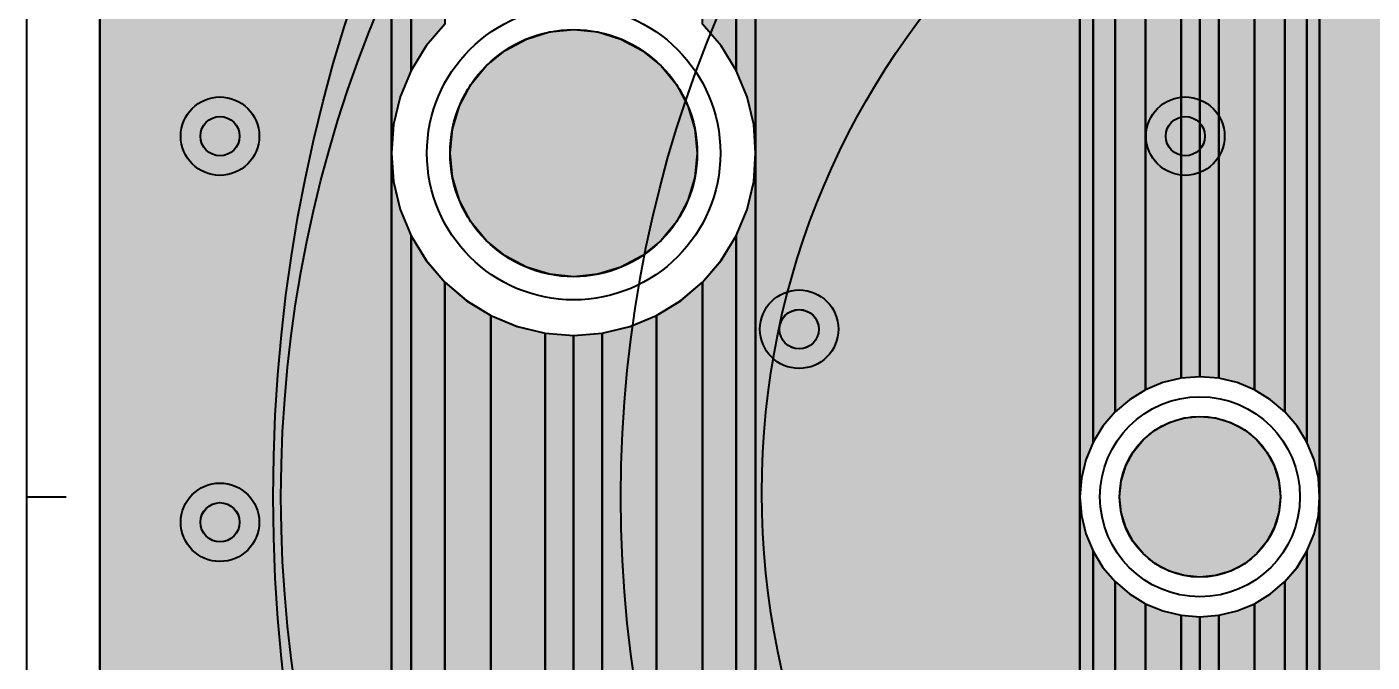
# Model space of a CAD drawing. Header units: millimetres. Extents: x 2 to 110, y 3 to 56.
# Drawn here: x 2.1 to 19.52, y 27.09 to 35.31 of the extents above; entities that cross this region are included whole.
import ezdxf

# ---------------------------------------------------------------- set-up
doc = ezdxf.new("R2010")
doc.units = ezdxf.units.MM
for name, color, linetype in [('bottom_copper', 7, 'Continuous'), ('bottom_silk', 7, 'Continuous'), ('drill_plated', 7, 'Continuous'), ('outline', 7, 'Continuous'), ('top_copper', 7, 'Continuous'), ('top_silk', 7, 'Continuous')]:
    doc.layers.add(name, color=color, linetype=linetype)

# ---------------------------------------------------------------- blocks, each defined once
blk = doc.blocks.new('Block38983')
at = {"layer": 'bottom_copper', "lineweight": 40}
for points in [[(0, 27.225), (-0.2431, 27.2442), (-0.2455, 27.244), (-0.2455, 51.435), (0, 51.435), (0, 27.225)], [(0.4625, 27.0748), (0.2372, 27.1681), (0, 27.225), (0, 51.435), (0.4625, 51.435), (0.4625, 27.0748)], [(0.8559, 26.789), (0.6704, 26.9474), (0.4625, 27.0748), (0.4625, 51.435), (0.8559, 51.435), (0.8559, 26.789)], [(1.1417, 26.3956), (1.0143, 26.6035), (0.8559, 26.789), (0.8559, 51.435), (1.1417, 51.435), (1.1417, 26.3956)], [(1.3063, 25.69), (1.2919, 25.9331), (1.235, 26.1703), (1.1417, 26.3956), (1.1417, 51.435), (1.3063, 51.435), (1.3063, 25.69)], [(2.372, 0), (1.3063, 0), (1.3063, 51.435), (2.372, 51.435), (2.372, 0)], [(1.3063, 0), (1.1417, 0), (1.1417, 24.9844), (1.235, 25.2097), (1.2919, 25.4469), (1.3063, 25.69), (1.3063, 0)], [(1.1417, 0), (0.8559, 0), (0.8559, 24.591), (1.0143, 24.7765), (1.1417, 24.9844), (1.1417, 0)], [(0.8559, 0), (0.4625, 0), (0.4625, 24.3052), (0.6704, 24.4326), (0.8559, 24.591), (0.8559, 0)], [(0.4625, 0), (0, 0), (0, 24.155), (0.2372, 24.2119), (0.4625, 24.3052), (0.4625, 0)], [(0, 0), (-0.2455, 0), (-0.2455, 24.136), (-0.2431, 24.1358), (0, 24.155), (0, 0)]]:
    blk.add_hatch(color=7, dxfattribs=at).paths.add_polyline_path(points, flags=0)
at = {"layer": 'bottom_copper', "color": 7, "lineweight": 40}
for points in [[(0, 27.225), (-0.2431, 27.2442), (-0.2455, 27.244), (-0.2455, 51.435), (0, 51.435), (0, 27.225)], [(0.4625, 27.0748), (0.2372, 27.1681), (0, 27.225), (0, 51.435), (0.4625, 51.435), (0.4625, 27.0748)], [(0.8559, 26.789), (0.6704, 26.9474), (0.4625, 27.0748), (0.4625, 51.435), (0.8559, 51.435), (0.8559, 26.789)], [(1.1417, 26.3956), (1.0143, 26.6035), (0.8559, 26.789), (0.8559, 51.435), (1.1417, 51.435), (1.1417, 26.3956)], [(1.3063, 25.69), (1.2919, 25.9331), (1.235, 26.1703), (1.1417, 26.3956), (1.1417, 51.435), (1.3063, 51.435), (1.3063, 25.69)], [(2.372, 0), (1.3063, 0), (1.3063, 51.435), (2.372, 51.435), (2.372, 0)], [(1.3063, 0), (1.1417, 0), (1.1417, 24.9844), (1.235, 25.2097), (1.2919, 25.4469), (1.3063, 25.69), (1.3063, 0)], [(1.1417, 0), (0.8559, 0), (0.8559, 24.591), (1.0143, 24.7765), (1.1417, 24.9844), (1.1417, 0)], [(0.8559, 0), (0.4625, 0), (0.4625, 24.3052), (0.6704, 24.4326), (0.8559, 24.591), (0.8559, 0)], [(0.4625, 0), (0, 0), (0, 24.155), (0.2372, 24.2119), (0.4625, 24.3052), (0.4625, 0)], [(0, 0), (-0.2455, 0), (-0.2455, 24.136), (-0.2431, 24.1358), (0, 24.155), (0, 0)]]:
    blk.add_lwpolyline(points, close=True, dxfattribs=at)
blk = doc.blocks.new('Block39225')
at = {"layer": 'bottom_copper', "lineweight": 40}
for points in [[(1.7345, 31.212), (1.5409, 31.5279), (1.3003, 31.8097), (1.3003, 51.435), (1.7345, 51.435), (1.7345, 31.212)], [(1.9846, 30.14), (1.9628, 30.5094), (1.8763, 30.8697), (1.7345, 31.212), (1.7345, 51.435), (1.9846, 51.435), (1.9846, 30.14)], [(6.1864, 0), (1.9846, 0), (1.9846, 51.435), (6.1864, 51.435), (6.1864, 0)], [(6.3558, 26.3956), (6.2625, 26.1703), (6.2056, 25.9331), (6.1864, 25.69), (6.1864, 51.435), (6.3558, 51.435), (6.3558, 26.3956)], [(6.6416, 26.789), (6.4832, 26.6035), (6.3558, 26.3956), (6.3558, 51.435), (6.6416, 51.435), (6.6416, 26.789)], [(7.035, 27.0748), (6.8271, 26.9474), (6.6416, 26.789), (6.6416, 51.435), (7.035, 51.435), (7.035, 27.0748)], [(7.4975, 27.225), (7.2603, 27.1681), (7.035, 27.0748), (7.035, 51.435), (7.4975, 51.435), (7.4975, 27.225)], [(7.7382, 27.244), (7.4975, 27.225), (7.4975, 51.435), (7.7382, 51.435), (7.7382, 27.244)], [(1.9846, 0), (1.7345, 0), (1.7345, 29.068), (1.8763, 29.4103), (1.9628, 29.7706), (1.9846, 30.14), (1.9846, 0)], [(1.7345, 0), (1.3003, 0), (1.3003, 28.4703), (1.5409, 28.7521), (1.7345, 29.068), (1.7345, 0)], [(1.3003, 0), (0.7026, 0), (0.7026, 28.0361), (1.0185, 28.2297), (1.3003, 28.4703), (1.3003, 0)], [(0.7026, 0), (0, 0), (0, 27.8078), (0.3603, 27.8943), (0.7026, 28.0361), (0.7026, 0)], [(0, 0), (-0.373, 0), (-0.373, 27.779), (-0.3694, 27.7787), (0, 27.8078), (0, 0)], [(6.3558, 0), (6.1864, 0), (6.1864, 25.69), (6.2056, 25.4469), (6.2625, 25.2097), (6.3558, 24.9844), (6.3558, 0)], [(6.6416, 0), (6.3558, 0), (6.3558, 24.9844), (6.4832, 24.7765), (6.6416, 24.591), (6.6416, 0)], [(7.035, 0), (6.6416, 0), (6.6416, 24.591), (6.8271, 24.4326), (7.035, 24.3052), (7.035, 0)], [(7.4975, 0), (7.035, 0), (7.035, 24.3052), (7.2603, 24.2119), (7.4975, 24.155), (7.4975, 0)], [(7.7382, 0), (7.4975, 0), (7.4975, 24.155), (7.7382, 24.136), (7.7382, 0)]]:
    blk.add_hatch(color=7, dxfattribs=at).paths.add_polyline_path(points, flags=0)
at = {"layer": 'bottom_copper', "color": 7, "lineweight": 40}
for points in [[(1.7345, 31.212), (1.5409, 31.5279), (1.3003, 31.8097), (1.3003, 51.435), (1.7345, 51.435), (1.7345, 31.212)], [(1.9846, 30.14), (1.9628, 30.5094), (1.8763, 30.8697), (1.7345, 31.212), (1.7345, 51.435), (1.9846, 51.435), (1.9846, 30.14)], [(6.1864, 0), (1.9846, 0), (1.9846, 51.435), (6.1864, 51.435), (6.1864, 0)], [(6.3558, 26.3956), (6.2625, 26.1703), (6.2056, 25.9331), (6.1864, 25.69), (6.1864, 51.435), (6.3558, 51.435), (6.3558, 26.3956)], [(6.6416, 26.789), (6.4832, 26.6035), (6.3558, 26.3956), (6.3558, 51.435), (6.6416, 51.435), (6.6416, 26.789)], [(7.035, 27.0748), (6.8271, 26.9474), (6.6416, 26.789), (6.6416, 51.435), (7.035, 51.435), (7.035, 27.0748)], [(7.4975, 27.225), (7.2603, 27.1681), (7.035, 27.0748), (7.035, 51.435), (7.4975, 51.435), (7.4975, 27.225)], [(7.7382, 27.244), (7.4975, 27.225), (7.4975, 51.435), (7.7382, 51.435), (7.7382, 27.244)], [(1.9846, 0), (1.7345, 0), (1.7345, 29.068), (1.8763, 29.4103), (1.9628, 29.7706), (1.9846, 30.14), (1.9846, 0)], [(1.7345, 0), (1.3003, 0), (1.3003, 28.4703), (1.5409, 28.7521), (1.7345, 29.068), (1.7345, 0)], [(1.3003, 0), (0.7026, 0), (0.7026, 28.0361), (1.0185, 28.2297), (1.3003, 28.4703), (1.3003, 0)], [(0.7026, 0), (0, 0), (0, 27.8078), (0.3603, 27.8943), (0.7026, 28.0361), (0.7026, 0)], [(0, 0), (-0.373, 0), (-0.373, 27.779), (-0.3694, 27.7787), (0, 27.8078), (0, 0)], [(6.3558, 0), (6.1864, 0), (6.1864, 25.69), (6.2056, 25.4469), (6.2625, 25.2097), (6.3558, 24.9844), (6.3558, 0)], [(6.6416, 0), (6.3558, 0), (6.3558, 24.9844), (6.4832, 24.7765), (6.6416, 24.591), (6.6416, 0)], [(7.035, 0), (6.6416, 0), (6.6416, 24.591), (6.8271, 24.4326), (7.035, 24.3052), (7.035, 0)], [(7.4975, 0), (7.035, 0), (7.035, 24.3052), (7.2603, 24.2119), (7.4975, 24.155), (7.4975, 0)], [(7.7382, 0), (7.4975, 0), (7.4975, 24.155), (7.7382, 24.136), (7.7382, 0)]]:
    blk.add_lwpolyline(points, close=True, dxfattribs=at)
blk = doc.blocks.new('Block39358')
at = {"layer": 'bottom_copper', "lineweight": 40}
for points in [[(0, 0), (-3.7687, 0), (-3.7687, 51.435), (0, 51.435), (0, 0)], [(0.2574, 31.212), (0.1156, 30.8697), (0.0291, 30.5094), (0, 30.14), (0, 51.435), (0.2574, 51.435), (0.2574, 31.212)], [(0.6916, 31.8097), (0.451, 31.5279), (0.2574, 31.212), (0.2574, 51.435), (0.6916, 51.435), (0.6916, 31.8097)], [(0.2574, 0), (0, 0), (0, 30.14), (0.0291, 29.7706), (0.1156, 29.4103), (0.2574, 29.068), (0.2574, 0)], [(0.6916, 0), (0.2574, 0), (0.2574, 29.068), (0.451, 28.7521), (0.6916, 28.4703), (0.6916, 0)], [(1.2893, 0), (0.6916, 0), (0.6916, 28.4703), (0.9734, 28.2297), (1.2893, 28.0361), (1.2893, 0)], [(1.9919, 0), (1.2893, 0), (1.2893, 28.0361), (1.6316, 27.8943), (1.9919, 27.8078), (1.9919, 0)], [(2.3577, 0), (1.9919, 0), (1.9919, 27.8078), (2.3577, 27.779), (2.3577, 0)]]:
    blk.add_hatch(color=7, dxfattribs=at).paths.add_polyline_path(points, flags=0)
at = {"layer": 'bottom_copper', "color": 7, "lineweight": 40}
for points in [[(0, 0), (-3.7687, 0), (-3.7687, 51.435), (0, 51.435), (0, 0)], [(0.2574, 31.212), (0.1156, 30.8697), (0.0291, 30.5094), (0, 30.14), (0, 51.435), (0.2574, 51.435), (0.2574, 31.212)], [(0.6916, 31.8097), (0.451, 31.5279), (0.2574, 31.212), (0.2574, 51.435), (0.6916, 51.435), (0.6916, 31.8097)], [(0.2574, 0), (0, 0), (0, 30.14), (0.0291, 29.7706), (0.1156, 29.4103), (0.2574, 29.068), (0.2574, 0)], [(0.6916, 0), (0.2574, 0), (0.2574, 29.068), (0.451, 28.7521), (0.6916, 28.4703), (0.6916, 0)], [(1.2893, 0), (0.6916, 0), (0.6916, 28.4703), (0.9734, 28.2297), (1.2893, 28.0361), (1.2893, 0)], [(1.9919, 0), (1.2893, 0), (1.2893, 28.0361), (1.6316, 27.8943), (1.9919, 27.8078), (1.9919, 0)], [(2.3577, 0), (1.9919, 0), (1.9919, 27.8078), (2.3577, 27.779), (2.3577, 0)]]:
    blk.add_lwpolyline(points, close=True, dxfattribs=at)
blk = doc.blocks.new('Block120121')
at = {"layer": 'top_copper', "lineweight": 40}
for points in [[(0, 27.209), (-0.243, 27.228), (-0.245, 27.228), (-0.245, 51.435), (0, 51.435), (0, 27.209)], [(0.463, 27.059), (0.237, 27.152), (0, 27.209), (0, 51.435), (0.463, 51.435), (0.463, 27.059)], [(0.856, 26.773), (0.67, 26.931), (0.463, 27.059), (0.463, 51.435), (0.856, 51.435), (0.856, 26.773)], [(1.142, 26.38), (1.014, 26.587), (0.856, 26.773), (0.856, 51.435), (1.142, 51.435), (1.142, 26.38)], [(1.306, 25.674), (1.292, 25.917), (1.235, 26.154), (1.142, 26.38), (1.142, 51.435), (1.306, 51.435), (1.306, 25.674)], [(2.372, 0), (1.306, 0), (1.306, 51.435), (2.372, 51.435), (2.372, 0)], [(1.306, 0), (1.142, 0), (1.142, 24.968), (1.235, 25.194), (1.292, 25.431), (1.306, 25.674), (1.306, 0)], [(1.142, 0), (0.856, 0), (0.856, 24.575), (1.014, 24.761), (1.142, 24.968), (1.142, 0)], [(0.856, 0), (0.463, 0), (0.463, 24.289), (0.67, 24.417), (0.856, 24.575), (0.856, 0)], [(0.463, 0), (0, 0), (0, 24.139), (0.237, 24.196), (0.463, 24.289), (0.463, 0)], [(0, 0), (-0.245, 0), (-0.245, 24.12), (-0.243, 24.12), (0, 24.139), (0, 0)]]:
    blk.add_hatch(color=7, dxfattribs=at).paths.add_polyline_path(points, flags=0)
at = {"layer": 'top_copper', "color": 7, "lineweight": 40}
for points in [[(0, 27.209), (-0.243, 27.228), (-0.245, 27.228), (-0.245, 51.435), (0, 51.435), (0, 27.209)], [(0.463, 27.059), (0.237, 27.152), (0, 27.209), (0, 51.435), (0.463, 51.435), (0.463, 27.059)], [(0.856, 26.773), (0.67, 26.931), (0.463, 27.059), (0.463, 51.435), (0.856, 51.435), (0.856, 26.773)], [(1.142, 26.38), (1.014, 26.587), (0.856, 26.773), (0.856, 51.435), (1.142, 51.435), (1.142, 26.38)], [(1.306, 25.674), (1.292, 25.917), (1.235, 26.154), (1.142, 26.38), (1.142, 51.435), (1.306, 51.435), (1.306, 25.674)], [(2.372, 0), (1.306, 0), (1.306, 51.435), (2.372, 51.435), (2.372, 0)], [(1.306, 0), (1.142, 0), (1.142, 24.968), (1.235, 25.194), (1.292, 25.431), (1.306, 25.674), (1.306, 0)], [(1.142, 0), (0.856, 0), (0.856, 24.575), (1.014, 24.761), (1.142, 24.968), (1.142, 0)], [(0.856, 0), (0.463, 0), (0.463, 24.289), (0.67, 24.417), (0.856, 24.575), (0.856, 0)], [(0.463, 0), (0, 0), (0, 24.139), (0.237, 24.196), (0.463, 24.289), (0.463, 0)], [(0, 0), (-0.245, 0), (-0.245, 24.12), (-0.243, 24.12), (0, 24.139), (0, 0)]]:
    blk.add_lwpolyline(points, close=True, dxfattribs=at)
blk = doc.blocks.new('Block120460')
at = {"layer": 'top_copper', "lineweight": 40}
for points in [[(1.7345, 31.196), (1.5409, 31.5119), (1.3003, 31.7937), (1.3003, 51.435), (1.7345, 51.435), (1.7345, 31.196)], [(1.9846, 30.124), (1.9628, 30.4934), (1.8763, 30.8537), (1.7345, 31.196), (1.7345, 51.435), (1.9846, 51.435), (1.9846, 30.124)], [(6.1864, 0), (1.9846, 0), (1.9846, 51.435), (6.1864, 51.435), (6.1864, 0)], [(6.3558, 26.3796), (6.2625, 26.1543), (6.2056, 25.9171), (6.1864, 25.674), (6.1864, 51.435), (6.3558, 51.435), (6.3558, 26.3796)], [(6.6416, 26.773), (6.4832, 26.5875), (6.3558, 26.3796), (6.3558, 51.435), (6.6416, 51.435), (6.6416, 26.773)], [(7.035, 27.0588), (6.8271, 26.9314), (6.6416, 26.773), (6.6416, 51.435), (7.035, 51.435), (7.035, 27.0588)], [(7.4975, 27.209), (7.2603, 27.1521), (7.035, 27.0588), (7.035, 51.435), (7.4975, 51.435), (7.4975, 27.209)], [(7.7382, 27.228), (7.4975, 27.209), (7.4975, 51.435), (7.7382, 51.435), (7.7382, 27.228)], [(1.9846, 0), (1.7345, 0), (1.7345, 29.052), (1.8763, 29.3943), (1.9628, 29.7546), (1.9846, 30.124), (1.9846, 0)], [(1.7345, 0), (1.3003, 0), (1.3003, 28.4543), (1.5409, 28.7361), (1.7345, 29.052), (1.7345, 0)], [(1.3003, 0), (0.7026, 0), (0.7026, 28.0201), (1.0185, 28.2137), (1.3003, 28.4543), (1.3003, 0)], [(0.7026, 0), (0, 0), (0, 27.7918), (0.3603, 27.8783), (0.7026, 28.0201), (0.7026, 0)], [(0, 0), (-0.373, 0), (-0.373, 27.763), (-0.3694, 27.7627), (0, 27.7918), (0, 0)], [(6.3558, 0), (6.1864, 0), (6.1864, 25.674), (6.2056, 25.4309), (6.2625, 25.1937), (6.3558, 24.9684), (6.3558, 0)], [(6.6416, 0), (6.3558, 0), (6.3558, 24.9684), (6.4832, 24.7605), (6.6416, 24.575), (6.6416, 0)], [(7.035, 0), (6.6416, 0), (6.6416, 24.575), (6.8271, 24.4166), (7.035, 24.2892), (7.035, 0)], [(7.4975, 0), (7.035, 0), (7.035, 24.2892), (7.2603, 24.1959), (7.4975, 24.139), (7.4975, 0)], [(7.7382, 0), (7.4975, 0), (7.4975, 24.139), (7.7382, 24.12), (7.7382, 0)]]:
    blk.add_hatch(color=7, dxfattribs=at).paths.add_polyline_path(points, flags=0)
at = {"layer": 'top_copper', "color": 7, "lineweight": 40}
for points in [[(1.7345, 31.196), (1.5409, 31.5119), (1.3003, 31.7937), (1.3003, 51.435), (1.7345, 51.435), (1.7345, 31.196)], [(1.9846, 30.124), (1.9628, 30.4934), (1.8763, 30.8537), (1.7345, 31.196), (1.7345, 51.435), (1.9846, 51.435), (1.9846, 30.124)], [(6.1864, 0), (1.9846, 0), (1.9846, 51.435), (6.1864, 51.435), (6.1864, 0)], [(6.3558, 26.3796), (6.2625, 26.1543), (6.2056, 25.9171), (6.1864, 25.674), (6.1864, 51.435), (6.3558, 51.435), (6.3558, 26.3796)], [(6.6416, 26.773), (6.4832, 26.5875), (6.3558, 26.3796), (6.3558, 51.435), (6.6416, 51.435), (6.6416, 26.773)], [(7.035, 27.0588), (6.8271, 26.9314), (6.6416, 26.773), (6.6416, 51.435), (7.035, 51.435), (7.035, 27.0588)], [(7.4975, 27.209), (7.2603, 27.1521), (7.035, 27.0588), (7.035, 51.435), (7.4975, 51.435), (7.4975, 27.209)], [(7.7382, 27.228), (7.4975, 27.209), (7.4975, 51.435), (7.7382, 51.435), (7.7382, 27.228)], [(1.9846, 0), (1.7345, 0), (1.7345, 29.052), (1.8763, 29.3943), (1.9628, 29.7546), (1.9846, 30.124), (1.9846, 0)], [(1.7345, 0), (1.3003, 0), (1.3003, 28.4543), (1.5409, 28.7361), (1.7345, 29.052), (1.7345, 0)], [(1.3003, 0), (0.7026, 0), (0.7026, 28.0201), (1.0185, 28.2137), (1.3003, 28.4543), (1.3003, 0)], [(0.7026, 0), (0, 0), (0, 27.7918), (0.3603, 27.8783), (0.7026, 28.0201), (0.7026, 0)], [(0, 0), (-0.373, 0), (-0.373, 27.763), (-0.3694, 27.7627), (0, 27.7918), (0, 0)], [(6.3558, 0), (6.1864, 0), (6.1864, 25.674), (6.2056, 25.4309), (6.2625, 25.1937), (6.3558, 24.9684), (6.3558, 0)], [(6.6416, 0), (6.3558, 0), (6.3558, 24.9684), (6.4832, 24.7605), (6.6416, 24.575), (6.6416, 0)], [(7.035, 0), (6.6416, 0), (6.6416, 24.575), (6.8271, 24.4166), (7.035, 24.2892), (7.035, 0)], [(7.4975, 0), (7.035, 0), (7.035, 24.2892), (7.2603, 24.1959), (7.4975, 24.139), (7.4975, 0)], [(7.7382, 0), (7.4975, 0), (7.4975, 24.139), (7.7382, 24.12), (7.7382, 0)]]:
    blk.add_lwpolyline(points, close=True, dxfattribs=at)
blk = doc.blocks.new('Block120593')
at = {"layer": 'top_copper', "lineweight": 40}
for points in [[(0, 0), (-3.7727, 0), (-3.7727, 51.435), (0, 51.435), (0, 0)], [(0.2574, 31.196), (0.1156, 30.8537), (0.0291, 30.4934), (0, 30.124), (0, 51.435), (0.2574, 51.435), (0.2574, 31.196)], [(0.6916, 31.7937), (0.451, 31.5119), (0.2574, 31.196), (0.2574, 51.435), (0.6916, 51.435), (0.6916, 31.7937)], [(0.2574, 0), (0, 0), (0, 30.124), (0.0291, 29.7546), (0.1156, 29.3943), (0.2574, 29.052), (0.2574, 0)], [(0.6916, 0), (0.2574, 0), (0.2574, 29.052), (0.451, 28.7361), (0.6916, 28.4543), (0.6916, 0)], [(1.2893, 0), (0.6916, 0), (0.6916, 28.4543), (0.9734, 28.2137), (1.2893, 28.0201), (1.2893, 0)], [(1.9919, 0), (1.2893, 0), (1.2893, 28.0201), (1.6316, 27.8783), (1.9919, 27.7918), (1.9919, 0)], [(2.3577, 0), (1.9919, 0), (1.9919, 27.7918), (2.3577, 27.763), (2.3577, 0)]]:
    blk.add_hatch(color=7, dxfattribs=at).paths.add_polyline_path(points, flags=0)
at = {"layer": 'top_copper', "color": 7, "lineweight": 40}
for points in [[(0, 0), (-3.7727, 0), (-3.7727, 51.435), (0, 51.435), (0, 0)], [(0.2574, 31.196), (0.1156, 30.8537), (0.0291, 30.4934), (0, 30.124), (0, 51.435), (0.2574, 51.435), (0.2574, 31.196)], [(0.6916, 31.7937), (0.451, 31.5119), (0.2574, 31.196), (0.2574, 51.435), (0.6916, 51.435), (0.6916, 31.7937)], [(0.2574, 0), (0, 0), (0, 30.124), (0.0291, 29.7546), (0.1156, 29.3943), (0.2574, 29.052), (0.2574, 0)], [(0.6916, 0), (0.2574, 0), (0.2574, 29.052), (0.451, 28.7361), (0.6916, 28.4543), (0.6916, 0)], [(1.2893, 0), (0.6916, 0), (0.6916, 28.4543), (0.9734, 28.2137), (1.2893, 28.0201), (1.2893, 0)], [(1.9919, 0), (1.2893, 0), (1.2893, 28.0201), (1.6316, 27.8783), (1.9919, 27.7918), (1.9919, 0)], [(2.3577, 0), (1.9919, 0), (1.9919, 27.7918), (2.3577, 27.763), (2.3577, 0)]]:
    blk.add_lwpolyline(points, close=True, dxfattribs=at)

msp = doc.modelspace()

# ---------------------------------------------------------------- hatches: boundary and pattern name
at = {"layer": 'bottom_copper', "lineweight": 40}
for points in [[(10.753, 33.366), (10.662, 33.066), (10.514, 32.789), (10.315, 32.547), (10.073, 32.348), (9.796, 32.2), (9.496, 32.109), (9.184, 32.078), (8.872, 32.109), (8.572, 32.2), (8.295, 32.348), (8.053, 32.547), (7.854, 32.789), (7.706, 33.066), (7.615, 33.366), (7.584, 33.678), (7.615, 33.99), (7.706, 34.29), (7.854, 34.567), (8.053, 34.809), (8.295, 35.008), (8.572, 35.156), (8.872, 35.247), (9.184, 35.278), (9.496, 35.247), (9.796, 35.156), (10.073, 35.008), (10.315, 34.809), (10.514, 34.567), (10.662, 34.29), (10.753, 33.99), (10.784, 33.678), (10.753, 33.366)], [(4.853, 33.848), (4.839, 33.801), (4.815, 33.757), (4.784, 33.718), (4.745, 33.687), (4.701, 33.663), (4.654, 33.649), (4.604, 33.644), (4.554, 33.649), (4.507, 33.663), (4.463, 33.687), (4.424, 33.718), (4.393, 33.757), (4.369, 33.801), (4.355, 33.848), (4.35, 33.898), (4.355, 33.948), (4.369, 33.995), (4.393, 34.039), (4.424, 34.078), (4.463, 34.109), (4.507, 34.133), (4.554, 34.147), (4.604, 34.152), (4.654, 34.147), (4.701, 34.133), (4.745, 34.109), (4.784, 34.078), (4.815, 34.039), (4.839, 33.995), (4.853, 33.948), (4.858, 33.898), (4.853, 33.848)], [(17.353, 33.848), (17.339, 33.801), (17.315, 33.757), (17.284, 33.718), (17.245, 33.687), (17.201, 33.663), (17.154, 33.649), (17.104, 33.644), (17.054, 33.649), (17.007, 33.663), (16.963, 33.687), (16.924, 33.718), (16.893, 33.757), (16.869, 33.801), (16.855, 33.848), (16.85, 33.898), (16.855, 33.948), (16.869, 33.995), (16.893, 34.039), (16.924, 34.078), (16.963, 34.109), (17.007, 34.133), (17.054, 34.147), (17.104, 34.152), (17.154, 34.147), (17.201, 34.133), (17.245, 34.109), (17.284, 34.078), (17.315, 34.039), (17.339, 33.995), (17.353, 33.948), (17.358, 33.898), (17.353, 33.848)], [(12.353, 31.348), (12.339, 31.301), (12.315, 31.257), (12.284, 31.218), (12.245, 31.187), (12.201, 31.163), (12.154, 31.149), (12.104, 31.144), (12.054, 31.149), (12.007, 31.163), (11.963, 31.187), (11.924, 31.218), (11.893, 31.257), (11.869, 31.301), (11.855, 31.348), (11.85, 31.398), (11.855, 31.448), (11.869, 31.495), (11.893, 31.539), (11.924, 31.578), (11.963, 31.609), (12.007, 31.633), (12.054, 31.647), (12.104, 31.652), (12.154, 31.647), (12.201, 31.633), (12.245, 31.609), (12.284, 31.578), (12.315, 31.539), (12.339, 31.495), (12.353, 31.448), (12.358, 31.398), (12.353, 31.348)], [(18.315, 29.025), (18.256, 28.829), (18.16, 28.649), (18.03, 28.492), (17.873, 28.362), (17.693, 28.266), (17.497, 28.207), (17.294, 28.187), (17.091, 28.207), (16.895, 28.266), (16.715, 28.362), (16.558, 28.492), (16.428, 28.649), (16.332, 28.829), (16.273, 29.025), (16.253, 29.228), (16.273, 29.431), (16.332, 29.627), (16.428, 29.807), (16.558, 29.964), (16.715, 30.094), (16.895, 30.19), (17.091, 30.249), (17.294, 30.269), (17.497, 30.249), (17.693, 30.19), (17.873, 30.094), (18.03, 29.964), (18.16, 29.807), (18.256, 29.627), (18.315, 29.431), (18.335, 29.228), (18.315, 29.025)], [(4.853, 28.848), (4.839, 28.801), (4.815, 28.757), (4.784, 28.718), (4.745, 28.687), (4.701, 28.663), (4.654, 28.649), (4.604, 28.644), (4.554, 28.649), (4.507, 28.663), (4.463, 28.687), (4.424, 28.718), (4.393, 28.757), (4.369, 28.801), (4.355, 28.848), (4.35, 28.898), (4.355, 28.948), (4.369, 28.995), (4.393, 29.039), (4.424, 29.078), (4.463, 29.109), (4.507, 29.133), (4.554, 29.147), (4.604, 29.152), (4.654, 29.147), (4.701, 29.133), (4.745, 29.109), (4.784, 29.078), (4.815, 29.039), (4.839, 28.995), (4.853, 28.948), (4.858, 28.898), (4.853, 28.848)]]:
    msp.add_hatch(color=7, dxfattribs=at).paths.add_polyline_path(points, flags=0)
at = {"layer": 'drill_plated', "lineweight": 40}
for points in [[(10.753, 33.366), (10.662, 33.066), (10.514, 32.789), (10.315, 32.547), (10.073, 32.348), (9.796, 32.2), (9.496, 32.109), (9.184, 32.078), (8.872, 32.109), (8.572, 32.2), (8.295, 32.348), (8.053, 32.547), (7.854, 32.789), (7.706, 33.066), (7.615, 33.366), (7.584, 33.678), (7.615, 33.99), (7.706, 34.29), (7.854, 34.567), (8.053, 34.809), (8.295, 35.008), (8.572, 35.156), (8.872, 35.247), (9.184, 35.278), (9.496, 35.247), (9.796, 35.156), (10.073, 35.008), (10.315, 34.809), (10.514, 34.567), (10.662, 34.29), (10.753, 33.99), (10.784, 33.678), (10.753, 33.366)], [(4.853, 33.848), (4.839, 33.801), (4.815, 33.757), (4.784, 33.718), (4.745, 33.687), (4.701, 33.663), (4.654, 33.649), (4.604, 33.644), (4.554, 33.649), (4.507, 33.663), (4.463, 33.687), (4.424, 33.718), (4.393, 33.757), (4.369, 33.801), (4.355, 33.848), (4.35, 33.898), (4.355, 33.948), (4.369, 33.995), (4.393, 34.039), (4.424, 34.078), (4.463, 34.109), (4.507, 34.133), (4.554, 34.147), (4.604, 34.152), (4.654, 34.147), (4.701, 34.133), (4.745, 34.109), (4.784, 34.078), (4.815, 34.039), (4.839, 33.995), (4.853, 33.948), (4.858, 33.898), (4.853, 33.848)], [(17.353, 33.848), (17.339, 33.801), (17.315, 33.757), (17.284, 33.718), (17.245, 33.687), (17.201, 33.663), (17.154, 33.649), (17.104, 33.644), (17.054, 33.649), (17.007, 33.663), (16.963, 33.687), (16.924, 33.718), (16.893, 33.757), (16.869, 33.801), (16.855, 33.848), (16.85, 33.898), (16.855, 33.948), (16.869, 33.995), (16.893, 34.039), (16.924, 34.078), (16.963, 34.109), (17.007, 34.133), (17.054, 34.147), (17.104, 34.152), (17.154, 34.147), (17.201, 34.133), (17.245, 34.109), (17.284, 34.078), (17.315, 34.039), (17.339, 33.995), (17.353, 33.948), (17.358, 33.898), (17.353, 33.848)], [(12.353, 31.348), (12.339, 31.301), (12.315, 31.257), (12.284, 31.218), (12.245, 31.187), (12.201, 31.163), (12.154, 31.149), (12.104, 31.144), (12.054, 31.149), (12.007, 31.163), (11.963, 31.187), (11.924, 31.218), (11.893, 31.257), (11.869, 31.301), (11.855, 31.348), (11.85, 31.398), (11.855, 31.448), (11.869, 31.495), (11.893, 31.539), (11.924, 31.578), (11.963, 31.609), (12.007, 31.633), (12.054, 31.647), (12.104, 31.652), (12.154, 31.647), (12.201, 31.633), (12.245, 31.609), (12.284, 31.578), (12.315, 31.539), (12.339, 31.495), (12.353, 31.448), (12.358, 31.398), (12.353, 31.348)], [(18.315, 29.025), (18.256, 28.829), (18.16, 28.649), (18.03, 28.492), (17.873, 28.362), (17.693, 28.266), (17.497, 28.207), (17.294, 28.187), (17.091, 28.207), (16.895, 28.266), (16.715, 28.362), (16.558, 28.492), (16.428, 28.649), (16.332, 28.829), (16.273, 29.025), (16.253, 29.228), (16.273, 29.431), (16.332, 29.627), (16.428, 29.807), (16.558, 29.964), (16.715, 30.094), (16.895, 30.19), (17.091, 30.249), (17.294, 30.269), (17.497, 30.249), (17.693, 30.19), (17.873, 30.094), (18.03, 29.964), (18.16, 29.807), (18.256, 29.627), (18.315, 29.431), (18.335, 29.228), (18.315, 29.025)], [(4.853, 28.848), (4.839, 28.801), (4.815, 28.757), (4.784, 28.718), (4.745, 28.687), (4.701, 28.663), (4.654, 28.649), (4.604, 28.644), (4.554, 28.649), (4.507, 28.663), (4.463, 28.687), (4.424, 28.718), (4.393, 28.757), (4.369, 28.801), (4.355, 28.848), (4.35, 28.898), (4.355, 28.948), (4.369, 28.995), (4.393, 29.039), (4.424, 29.078), (4.463, 29.109), (4.507, 29.133), (4.554, 29.147), (4.604, 29.152), (4.654, 29.147), (4.701, 29.133), (4.745, 29.109), (4.784, 29.078), (4.815, 29.039), (4.839, 28.995), (4.853, 28.948), (4.858, 28.898), (4.853, 28.848)]]:
    msp.add_hatch(color=7, dxfattribs=at).paths.add_polyline_path(points, flags=0)
at = {"layer": 'top_copper', "lineweight": 40}
for points in [[(10.753, 33.366), (10.662, 33.066), (10.514, 32.789), (10.315, 32.547), (10.073, 32.348), (9.796, 32.2), (9.496, 32.109), (9.184, 32.078), (8.872, 32.109), (8.572, 32.2), (8.295, 32.348), (8.053, 32.547), (7.854, 32.789), (7.706, 33.066), (7.615, 33.366), (7.584, 33.678), (7.615, 33.99), (7.706, 34.29), (7.854, 34.567), (8.053, 34.809), (8.295, 35.008), (8.572, 35.156), (8.872, 35.247), (9.184, 35.278), (9.496, 35.247), (9.796, 35.156), (10.073, 35.008), (10.315, 34.809), (10.514, 34.567), (10.662, 34.29), (10.753, 33.99), (10.784, 33.678), (10.753, 33.366)], [(4.853, 33.848), (4.839, 33.801), (4.815, 33.757), (4.784, 33.718), (4.745, 33.687), (4.701, 33.663), (4.654, 33.649), (4.604, 33.644), (4.554, 33.649), (4.507, 33.663), (4.463, 33.687), (4.424, 33.718), (4.393, 33.757), (4.369, 33.801), (4.355, 33.848), (4.35, 33.898), (4.355, 33.948), (4.369, 33.995), (4.393, 34.039), (4.424, 34.078), (4.463, 34.109), (4.507, 34.133), (4.554, 34.147), (4.604, 34.152), (4.654, 34.147), (4.701, 34.133), (4.745, 34.109), (4.784, 34.078), (4.815, 34.039), (4.839, 33.995), (4.853, 33.948), (4.858, 33.898), (4.853, 33.848)], [(17.353, 33.848), (17.339, 33.801), (17.315, 33.757), (17.284, 33.718), (17.245, 33.687), (17.201, 33.663), (17.154, 33.649), (17.104, 33.644), (17.054, 33.649), (17.007, 33.663), (16.963, 33.687), (16.924, 33.718), (16.893, 33.757), (16.869, 33.801), (16.855, 33.848), (16.85, 33.898), (16.855, 33.948), (16.869, 33.995), (16.893, 34.039), (16.924, 34.078), (16.963, 34.109), (17.007, 34.133), (17.054, 34.147), (17.104, 34.152), (17.154, 34.147), (17.201, 34.133), (17.245, 34.109), (17.284, 34.078), (17.315, 34.039), (17.339, 33.995), (17.353, 33.948), (17.358, 33.898), (17.353, 33.848)], [(12.353, 31.348), (12.339, 31.301), (12.315, 31.257), (12.284, 31.218), (12.245, 31.187), (12.201, 31.163), (12.154, 31.149), (12.104, 31.144), (12.054, 31.149), (12.007, 31.163), (11.963, 31.187), (11.924, 31.218), (11.893, 31.257), (11.869, 31.301), (11.855, 31.348), (11.85, 31.398), (11.855, 31.448), (11.869, 31.495), (11.893, 31.539), (11.924, 31.578), (11.963, 31.609), (12.007, 31.633), (12.054, 31.647), (12.104, 31.652), (12.154, 31.647), (12.201, 31.633), (12.245, 31.609), (12.284, 31.578), (12.315, 31.539), (12.339, 31.495), (12.353, 31.448), (12.358, 31.398), (12.353, 31.348)], [(18.315, 29.025), (18.256, 28.829), (18.16, 28.649), (18.03, 28.492), (17.873, 28.362), (17.693, 28.266), (17.497, 28.207), (17.294, 28.187), (17.091, 28.207), (16.895, 28.266), (16.715, 28.362), (16.558, 28.492), (16.428, 28.649), (16.332, 28.829), (16.273, 29.025), (16.253, 29.228), (16.273, 29.431), (16.332, 29.627), (16.428, 29.807), (16.558, 29.964), (16.715, 30.094), (16.895, 30.19), (17.091, 30.249), (17.294, 30.269), (17.497, 30.249), (17.693, 30.19), (17.873, 30.094), (18.03, 29.964), (18.16, 29.807), (18.256, 29.627), (18.315, 29.431), (18.335, 29.228), (18.315, 29.025)], [(4.853, 28.848), (4.839, 28.801), (4.815, 28.757), (4.784, 28.718), (4.745, 28.687), (4.701, 28.663), (4.654, 28.649), (4.604, 28.644), (4.554, 28.649), (4.507, 28.663), (4.463, 28.687), (4.424, 28.718), (4.393, 28.757), (4.369, 28.801), (4.355, 28.848), (4.35, 28.898), (4.355, 28.948), (4.369, 28.995), (4.393, 29.039), (4.424, 29.078), (4.463, 29.109), (4.507, 29.133), (4.554, 29.147), (4.604, 29.152), (4.654, 29.147), (4.701, 29.133), (4.745, 29.109), (4.784, 29.078), (4.815, 29.039), (4.839, 28.995), (4.853, 28.948), (4.858, 28.898), (4.853, 28.848)]]:
    msp.add_hatch(color=7, dxfattribs=at).paths.add_polyline_path(points, flags=0)

# ---------------------------------------------------------------- linework, layer by layer
at = {"layer": 'bottom_copper', "color": 7, "lineweight": 40}
for p, q in [((3.054, 3.538), (3.054, 54.973)), ((17.292, 30.782), (17.292, 54.973)), ((17.292, 54.973), (17.292, 30.782)), ((7.514, 35.348), (7.274, 35.066)), ((11.094, 35.066), (10.854, 35.348)), ((7.274, 35.066), (7.08, 34.75)), ((11.288, 34.75), (11.094, 35.066)), ((7.08, 34.75), (6.938, 34.408)), ((11.43, 34.408), (11.288, 34.75)), ((6.938, 34.408), (6.852, 34.047)), ((11.516, 34.047), (11.43, 34.408)), ((6.852, 34.047), (6.823, 33.678)), ((11.538, 33.678), (11.516, 34.047)), ((6.823, 33.678), (6.852, 33.309)), ((11.516, 33.309), (11.538, 33.678)), ((6.852, 33.309), (6.938, 32.948)), ((11.43, 32.948), (11.516, 33.309)), ((6.938, 32.948), (7.08, 32.606)), ((11.288, 32.606), (11.43, 32.948)), ((7.08, 32.606), (7.274, 32.29)), ((11.094, 32.29), (11.288, 32.606)), ((7.274, 32.29), (7.514, 32.008)), ((10.854, 32.008), (11.094, 32.29)), ((7.514, 32.008), (7.796, 31.768)), ((10.572, 31.768), (10.854, 32.008)), ((7.796, 31.768), (8.112, 31.574)), ((10.256, 31.574), (10.572, 31.768)), ((8.112, 31.574), (8.454, 31.432)), ((9.914, 31.432), (10.256, 31.574)), ((8.454, 31.432), (8.815, 31.346)), ((9.553, 31.346), (9.914, 31.432)), ((8.815, 31.346), (9.18, 31.317)), ((9.18, 3.538), (9.18, 31.317)), ((9.18, 31.317), (9.184, 31.317)), ((9.18, 31.317), (9.18, 3.538)), ((9.184, 31.317), (9.553, 31.346)), ((16.814, 30.706), (16.588, 30.613)), ((17.051, 30.763), (16.814, 30.706)), ((17.292, 30.782), (17.051, 30.763)), ((17.294, 30.782), (17.292, 30.782)), ((17.537, 30.763), (17.294, 30.782)), ((17.774, 30.706), (17.537, 30.763)), ((18, 30.613), (17.774, 30.706)), ((16.381, 30.485), (16.195, 30.327)), ((16.588, 30.613), (16.381, 30.485)), ((18.207, 30.485), (18, 30.613)), ((18.393, 30.327), (18.207, 30.485)), ((16.195, 30.327), (16.037, 30.142)), ((18.551, 30.142), (18.393, 30.327)), ((16.037, 30.142), (15.909, 29.934)), ((18.679, 29.934), (18.551, 30.142)), ((15.909, 29.934), (15.816, 29.708)), ((18.772, 29.708), (18.679, 29.934)), ((15.816, 29.708), (15.759, 29.471)), ((18.829, 29.471), (18.772, 29.708)), ((15.759, 29.471), (15.74, 29.228)), ((18.843, 29.228), (18.829, 29.471)), ((15.74, 29.228), (15.759, 28.985)), ((18.829, 28.985), (18.843, 29.228)), ((15.759, 28.985), (15.816, 28.748)), ((18.772, 28.748), (18.829, 28.985)), ((15.816, 28.748), (15.909, 28.522)), ((18.679, 28.522), (18.772, 28.748)), ((15.909, 28.522), (16.037, 28.314)), ((18.551, 28.314), (18.679, 28.522)), ((16.037, 28.314), (16.195, 28.129)), ((18.393, 28.129), (18.551, 28.314)), ((16.195, 28.129), (16.381, 27.971)), ((18.207, 27.971), (18.393, 28.129)), ((16.381, 27.971), (16.588, 27.843)), ((18, 27.843), (18.207, 27.971)), ((16.588, 27.843), (16.814, 27.75)), ((16.814, 27.75), (17.051, 27.693)), ((17.537, 27.693), (17.774, 27.75)), ((17.774, 27.75), (18, 27.843)), ((17.051, 27.693), (17.292, 27.674)), ((17.292, 3.538), (17.292, 27.674)), ((17.292, 27.674), (17.294, 27.674)), ((17.292, 27.674), (17.292, 3.538)), ((17.294, 27.674), (17.537, 27.693))]:
    msp.add_line(p, q, dxfattribs=at)
for points in [[(10.753, 33.366), (10.662, 33.066), (10.514, 32.789), (10.315, 32.547), (10.073, 32.348), (9.796, 32.2), (9.496, 32.109), (9.184, 32.078), (8.872, 32.109), (8.572, 32.2), (8.295, 32.348), (8.053, 32.547), (7.854, 32.789), (7.706, 33.066), (7.615, 33.366), (7.584, 33.678), (7.615, 33.99), (7.706, 34.29), (7.854, 34.567), (8.053, 34.809), (8.295, 35.008), (8.572, 35.156), (8.872, 35.247), (9.184, 35.278), (9.496, 35.247), (9.796, 35.156), (10.073, 35.008), (10.315, 34.809), (10.514, 34.567), (10.662, 34.29), (10.753, 33.99), (10.784, 33.678), (10.753, 33.366)], [(4.853, 33.848), (4.839, 33.801), (4.815, 33.757), (4.784, 33.718), (4.745, 33.687), (4.701, 33.663), (4.654, 33.649), (4.604, 33.644), (4.554, 33.649), (4.507, 33.663), (4.463, 33.687), (4.424, 33.718), (4.393, 33.757), (4.369, 33.801), (4.355, 33.848), (4.35, 33.898), (4.355, 33.948), (4.369, 33.995), (4.393, 34.039), (4.424, 34.078), (4.463, 34.109), (4.507, 34.133), (4.554, 34.147), (4.604, 34.152), (4.654, 34.147), (4.701, 34.133), (4.745, 34.109), (4.784, 34.078), (4.815, 34.039), (4.839, 33.995), (4.853, 33.948), (4.858, 33.898), (4.853, 33.848)], [(17.353, 33.848), (17.339, 33.801), (17.315, 33.757), (17.284, 33.718), (17.245, 33.687), (17.201, 33.663), (17.154, 33.649), (17.104, 33.644), (17.054, 33.649), (17.007, 33.663), (16.963, 33.687), (16.924, 33.718), (16.893, 33.757), (16.869, 33.801), (16.855, 33.848), (16.85, 33.898), (16.855, 33.948), (16.869, 33.995), (16.893, 34.039), (16.924, 34.078), (16.963, 34.109), (17.007, 34.133), (17.054, 34.147), (17.104, 34.152), (17.154, 34.147), (17.201, 34.133), (17.245, 34.109), (17.284, 34.078), (17.315, 34.039), (17.339, 33.995), (17.353, 33.948), (17.358, 33.898), (17.353, 33.848)], [(12.353, 31.348), (12.339, 31.301), (12.315, 31.257), (12.284, 31.218), (12.245, 31.187), (12.201, 31.163), (12.154, 31.149), (12.104, 31.144), (12.054, 31.149), (12.007, 31.163), (11.963, 31.187), (11.924, 31.218), (11.893, 31.257), (11.869, 31.301), (11.855, 31.348), (11.85, 31.398), (11.855, 31.448), (11.869, 31.495), (11.893, 31.539), (11.924, 31.578), (11.963, 31.609), (12.007, 31.633), (12.054, 31.647), (12.104, 31.652), (12.154, 31.647), (12.201, 31.633), (12.245, 31.609), (12.284, 31.578), (12.315, 31.539), (12.339, 31.495), (12.353, 31.448), (12.358, 31.398), (12.353, 31.348)], [(18.315, 29.025), (18.256, 28.829), (18.16, 28.649), (18.03, 28.492), (17.873, 28.362), (17.693, 28.266), (17.497, 28.207), (17.294, 28.187), (17.091, 28.207), (16.895, 28.266), (16.715, 28.362), (16.558, 28.492), (16.428, 28.649), (16.332, 28.829), (16.273, 29.025), (16.253, 29.228), (16.273, 29.431), (16.332, 29.627), (16.428, 29.807), (16.558, 29.964), (16.715, 30.094), (16.895, 30.19), (17.091, 30.249), (17.294, 30.269), (17.497, 30.249), (17.693, 30.19), (17.873, 30.094), (18.03, 29.964), (18.16, 29.807), (18.256, 29.627), (18.315, 29.431), (18.335, 29.228), (18.315, 29.025)], [(4.853, 28.848), (4.839, 28.801), (4.815, 28.757), (4.784, 28.718), (4.745, 28.687), (4.701, 28.663), (4.654, 28.649), (4.604, 28.644), (4.554, 28.649), (4.507, 28.663), (4.463, 28.687), (4.424, 28.718), (4.393, 28.757), (4.369, 28.801), (4.355, 28.848), (4.35, 28.898), (4.355, 28.948), (4.369, 28.995), (4.393, 29.039), (4.424, 29.078), (4.463, 29.109), (4.507, 29.133), (4.554, 29.147), (4.604, 29.152), (4.654, 29.147), (4.701, 29.133), (4.745, 29.109), (4.784, 29.078), (4.815, 29.039), (4.839, 28.995), (4.853, 28.948), (4.858, 28.898), (4.853, 28.848)]]:
    msp.add_lwpolyline(points, close=True, dxfattribs=at)
for centre, major_axis in [((9.184, 33.678), (1.9, 0)), ((9.184, 33.678), (1.6, 0)), ((4.604, 33.898), (0.508, 0)), ((17.104, 33.898), (0.508, 0)), ((4.604, 33.898), (0.254, 0)), ((17.104, 33.898), (0.254, 0)), ((12.104, 31.398), (0.508, 0)), ((12.104, 31.398), (0.254, 0)), ((17.294, 29.228), (1.295, 0)), ((17.294, 29.228), (1.041, 0)), ((4.604, 28.898), (0.508, 0)), ((4.604, 28.898), (0.254, 0))]:
    msp.add_ellipse(centre, major_axis=major_axis, ratio=1, dxfattribs=at)
at = {"layer": 'bottom_silk', "color": 7, "lineweight": 40}
msp.add_line((2.104, 2.558), (2.104, 55.898), dxfattribs=at)
at = {"layer": 'drill_plated', "color": 7, "lineweight": 40}
for points in [[(10.753, 33.366), (10.662, 33.066), (10.514, 32.789), (10.315, 32.547), (10.073, 32.348), (9.796, 32.2), (9.496, 32.109), (9.184, 32.078), (8.872, 32.109), (8.572, 32.2), (8.295, 32.348), (8.053, 32.547), (7.854, 32.789), (7.706, 33.066), (7.615, 33.366), (7.584, 33.678), (7.615, 33.99), (7.706, 34.29), (7.854, 34.567), (8.053, 34.809), (8.295, 35.008), (8.572, 35.156), (8.872, 35.247), (9.184, 35.278), (9.496, 35.247), (9.796, 35.156), (10.073, 35.008), (10.315, 34.809), (10.514, 34.567), (10.662, 34.29), (10.753, 33.99), (10.784, 33.678), (10.753, 33.366)], [(4.853, 33.848), (4.839, 33.801), (4.815, 33.757), (4.784, 33.718), (4.745, 33.687), (4.701, 33.663), (4.654, 33.649), (4.604, 33.644), (4.554, 33.649), (4.507, 33.663), (4.463, 33.687), (4.424, 33.718), (4.393, 33.757), (4.369, 33.801), (4.355, 33.848), (4.35, 33.898), (4.355, 33.948), (4.369, 33.995), (4.393, 34.039), (4.424, 34.078), (4.463, 34.109), (4.507, 34.133), (4.554, 34.147), (4.604, 34.152), (4.654, 34.147), (4.701, 34.133), (4.745, 34.109), (4.784, 34.078), (4.815, 34.039), (4.839, 33.995), (4.853, 33.948), (4.858, 33.898), (4.853, 33.848)], [(17.353, 33.848), (17.339, 33.801), (17.315, 33.757), (17.284, 33.718), (17.245, 33.687), (17.201, 33.663), (17.154, 33.649), (17.104, 33.644), (17.054, 33.649), (17.007, 33.663), (16.963, 33.687), (16.924, 33.718), (16.893, 33.757), (16.869, 33.801), (16.855, 33.848), (16.85, 33.898), (16.855, 33.948), (16.869, 33.995), (16.893, 34.039), (16.924, 34.078), (16.963, 34.109), (17.007, 34.133), (17.054, 34.147), (17.104, 34.152), (17.154, 34.147), (17.201, 34.133), (17.245, 34.109), (17.284, 34.078), (17.315, 34.039), (17.339, 33.995), (17.353, 33.948), (17.358, 33.898), (17.353, 33.848)], [(12.353, 31.348), (12.339, 31.301), (12.315, 31.257), (12.284, 31.218), (12.245, 31.187), (12.201, 31.163), (12.154, 31.149), (12.104, 31.144), (12.054, 31.149), (12.007, 31.163), (11.963, 31.187), (11.924, 31.218), (11.893, 31.257), (11.869, 31.301), (11.855, 31.348), (11.85, 31.398), (11.855, 31.448), (11.869, 31.495), (11.893, 31.539), (11.924, 31.578), (11.963, 31.609), (12.007, 31.633), (12.054, 31.647), (12.104, 31.652), (12.154, 31.647), (12.201, 31.633), (12.245, 31.609), (12.284, 31.578), (12.315, 31.539), (12.339, 31.495), (12.353, 31.448), (12.358, 31.398), (12.353, 31.348)], [(18.315, 29.025), (18.256, 28.829), (18.16, 28.649), (18.03, 28.492), (17.873, 28.362), (17.693, 28.266), (17.497, 28.207), (17.294, 28.187), (17.091, 28.207), (16.895, 28.266), (16.715, 28.362), (16.558, 28.492), (16.428, 28.649), (16.332, 28.829), (16.273, 29.025), (16.253, 29.228), (16.273, 29.431), (16.332, 29.627), (16.428, 29.807), (16.558, 29.964), (16.715, 30.094), (16.895, 30.19), (17.091, 30.249), (17.294, 30.269), (17.497, 30.249), (17.693, 30.19), (17.873, 30.094), (18.03, 29.964), (18.16, 29.807), (18.256, 29.627), (18.315, 29.431), (18.335, 29.228), (18.315, 29.025)], [(4.853, 28.848), (4.839, 28.801), (4.815, 28.757), (4.784, 28.718), (4.745, 28.687), (4.701, 28.663), (4.654, 28.649), (4.604, 28.644), (4.554, 28.649), (4.507, 28.663), (4.463, 28.687), (4.424, 28.718), (4.393, 28.757), (4.369, 28.801), (4.355, 28.848), (4.35, 28.898), (4.355, 28.948), (4.369, 28.995), (4.393, 29.039), (4.424, 29.078), (4.463, 29.109), (4.507, 29.133), (4.554, 29.147), (4.604, 29.152), (4.654, 29.147), (4.701, 29.133), (4.745, 29.109), (4.784, 29.078), (4.815, 29.039), (4.839, 28.995), (4.853, 28.948), (4.858, 28.898), (4.853, 28.848)]]:
    msp.add_lwpolyline(points, close=True, dxfattribs=at)
for centre, major_axis in [((9.184, 33.678), (1.6, 0)), ((4.604, 33.898), (0.254, 0)), ((17.104, 33.898), (0.254, 0)), ((12.104, 31.398), (0.254, 0)), ((17.294, 29.228), (1.041, 0)), ((4.604, 28.898), (0.254, 0))]:
    msp.add_ellipse(centre, major_axis=major_axis, ratio=1, dxfattribs=at)
at = {"layer": 'outline', "color": 7, "lineweight": 40}
msp.add_line((2.104, 2.558), (2.104, 55.898), dxfattribs=at)
at = {"layer": 'top_copper', "color": 7, "lineweight": 40}
for p, q in [((3.05, 3.554), (3.05, 54.989)), ((17.292, 30.782), (17.292, 54.989)), ((17.292, 54.989), (17.292, 30.782)), ((7.514, 35.348), (7.274, 35.066)), ((11.094, 35.066), (10.854, 35.348)), ((7.274, 35.066), (7.08, 34.75)), ((11.288, 34.75), (11.094, 35.066)), ((7.08, 34.75), (6.938, 34.408)), ((11.43, 34.408), (11.288, 34.75)), ((6.938, 34.408), (6.852, 34.047)), ((11.516, 34.047), (11.43, 34.408)), ((6.852, 34.047), (6.823, 33.678)), ((11.538, 33.678), (11.516, 34.047)), ((6.823, 33.678), (6.852, 33.309)), ((11.516, 33.309), (11.538, 33.678)), ((6.852, 33.309), (6.938, 32.948)), ((11.43, 32.948), (11.516, 33.309)), ((6.938, 32.948), (7.08, 32.606)), ((11.288, 32.606), (11.43, 32.948)), ((7.08, 32.606), (7.274, 32.29)), ((11.094, 32.29), (11.288, 32.606)), ((7.274, 32.29), (7.514, 32.008)), ((10.854, 32.008), (11.094, 32.29)), ((7.514, 32.008), (7.796, 31.768)), ((10.572, 31.768), (10.854, 32.008)), ((7.796, 31.768), (8.112, 31.574)), ((10.256, 31.574), (10.572, 31.768)), ((8.112, 31.574), (8.454, 31.432)), ((9.914, 31.432), (10.256, 31.574)), ((8.454, 31.432), (8.815, 31.346)), ((9.553, 31.346), (9.914, 31.432)), ((8.815, 31.346), (9.18, 31.317)), ((9.18, 3.554), (9.18, 31.317)), ((9.18, 31.317), (9.184, 31.317)), ((9.18, 31.317), (9.18, 3.554)), ((9.184, 31.317), (9.553, 31.346)), ((16.814, 30.706), (16.588, 30.613)), ((17.051, 30.763), (16.814, 30.706)), ((17.292, 30.782), (17.051, 30.763)), ((17.294, 30.782), (17.292, 30.782)), ((17.537, 30.763), (17.294, 30.782)), ((17.774, 30.706), (17.537, 30.763)), ((18, 30.613), (17.774, 30.706)), ((16.381, 30.485), (16.195, 30.327)), ((16.588, 30.613), (16.381, 30.485)), ((18.207, 30.485), (18, 30.613)), ((18.393, 30.327), (18.207, 30.485)), ((16.195, 30.327), (16.037, 30.142)), ((18.551, 30.142), (18.393, 30.327)), ((16.037, 30.142), (15.909, 29.934)), ((18.679, 29.934), (18.551, 30.142)), ((15.909, 29.934), (15.816, 29.708)), ((18.772, 29.708), (18.679, 29.934)), ((15.816, 29.708), (15.759, 29.471)), ((18.829, 29.471), (18.772, 29.708)), ((15.759, 29.471), (15.74, 29.228)), ((18.843, 29.228), (18.829, 29.471)), ((15.74, 29.228), (15.759, 28.985)), ((18.829, 28.985), (18.843, 29.228)), ((15.759, 28.985), (15.816, 28.748)), ((18.772, 28.748), (18.829, 28.985)), ((15.816, 28.748), (15.909, 28.522)), ((18.679, 28.522), (18.772, 28.748)), ((15.909, 28.522), (16.037, 28.314)), ((18.551, 28.314), (18.679, 28.522)), ((16.037, 28.314), (16.195, 28.129)), ((18.393, 28.129), (18.551, 28.314)), ((16.195, 28.129), (16.381, 27.971)), ((18.207, 27.971), (18.393, 28.129)), ((16.381, 27.971), (16.588, 27.843)), ((18, 27.843), (18.207, 27.971)), ((16.588, 27.843), (16.814, 27.75)), ((16.814, 27.75), (17.051, 27.693)), ((17.537, 27.693), (17.774, 27.75)), ((17.774, 27.75), (18, 27.843)), ((17.051, 27.693), (17.292, 27.674)), ((17.292, 3.554), (17.292, 27.674)), ((17.292, 27.674), (17.294, 27.674)), ((17.292, 27.674), (17.292, 3.554)), ((17.294, 27.674), (17.537, 27.693))]:
    msp.add_line(p, q, dxfattribs=at)
for points in [[(10.753, 33.366), (10.662, 33.066), (10.514, 32.789), (10.315, 32.547), (10.073, 32.348), (9.796, 32.2), (9.496, 32.109), (9.184, 32.078), (8.872, 32.109), (8.572, 32.2), (8.295, 32.348), (8.053, 32.547), (7.854, 32.789), (7.706, 33.066), (7.615, 33.366), (7.584, 33.678), (7.615, 33.99), (7.706, 34.29), (7.854, 34.567), (8.053, 34.809), (8.295, 35.008), (8.572, 35.156), (8.872, 35.247), (9.184, 35.278), (9.496, 35.247), (9.796, 35.156), (10.073, 35.008), (10.315, 34.809), (10.514, 34.567), (10.662, 34.29), (10.753, 33.99), (10.784, 33.678), (10.753, 33.366)], [(4.853, 33.848), (4.839, 33.801), (4.815, 33.757), (4.784, 33.718), (4.745, 33.687), (4.701, 33.663), (4.654, 33.649), (4.604, 33.644), (4.554, 33.649), (4.507, 33.663), (4.463, 33.687), (4.424, 33.718), (4.393, 33.757), (4.369, 33.801), (4.355, 33.848), (4.35, 33.898), (4.355, 33.948), (4.369, 33.995), (4.393, 34.039), (4.424, 34.078), (4.463, 34.109), (4.507, 34.133), (4.554, 34.147), (4.604, 34.152), (4.654, 34.147), (4.701, 34.133), (4.745, 34.109), (4.784, 34.078), (4.815, 34.039), (4.839, 33.995), (4.853, 33.948), (4.858, 33.898), (4.853, 33.848)], [(17.353, 33.848), (17.339, 33.801), (17.315, 33.757), (17.284, 33.718), (17.245, 33.687), (17.201, 33.663), (17.154, 33.649), (17.104, 33.644), (17.054, 33.649), (17.007, 33.663), (16.963, 33.687), (16.924, 33.718), (16.893, 33.757), (16.869, 33.801), (16.855, 33.848), (16.85, 33.898), (16.855, 33.948), (16.869, 33.995), (16.893, 34.039), (16.924, 34.078), (16.963, 34.109), (17.007, 34.133), (17.054, 34.147), (17.104, 34.152), (17.154, 34.147), (17.201, 34.133), (17.245, 34.109), (17.284, 34.078), (17.315, 34.039), (17.339, 33.995), (17.353, 33.948), (17.358, 33.898), (17.353, 33.848)], [(12.353, 31.348), (12.339, 31.301), (12.315, 31.257), (12.284, 31.218), (12.245, 31.187), (12.201, 31.163), (12.154, 31.149), (12.104, 31.144), (12.054, 31.149), (12.007, 31.163), (11.963, 31.187), (11.924, 31.218), (11.893, 31.257), (11.869, 31.301), (11.855, 31.348), (11.85, 31.398), (11.855, 31.448), (11.869, 31.495), (11.893, 31.539), (11.924, 31.578), (11.963, 31.609), (12.007, 31.633), (12.054, 31.647), (12.104, 31.652), (12.154, 31.647), (12.201, 31.633), (12.245, 31.609), (12.284, 31.578), (12.315, 31.539), (12.339, 31.495), (12.353, 31.448), (12.358, 31.398), (12.353, 31.348)], [(18.315, 29.025), (18.256, 28.829), (18.16, 28.649), (18.03, 28.492), (17.873, 28.362), (17.693, 28.266), (17.497, 28.207), (17.294, 28.187), (17.091, 28.207), (16.895, 28.266), (16.715, 28.362), (16.558, 28.492), (16.428, 28.649), (16.332, 28.829), (16.273, 29.025), (16.253, 29.228), (16.273, 29.431), (16.332, 29.627), (16.428, 29.807), (16.558, 29.964), (16.715, 30.094), (16.895, 30.19), (17.091, 30.249), (17.294, 30.269), (17.497, 30.249), (17.693, 30.19), (17.873, 30.094), (18.03, 29.964), (18.16, 29.807), (18.256, 29.627), (18.315, 29.431), (18.335, 29.228), (18.315, 29.025)], [(4.853, 28.848), (4.839, 28.801), (4.815, 28.757), (4.784, 28.718), (4.745, 28.687), (4.701, 28.663), (4.654, 28.649), (4.604, 28.644), (4.554, 28.649), (4.507, 28.663), (4.463, 28.687), (4.424, 28.718), (4.393, 28.757), (4.369, 28.801), (4.355, 28.848), (4.35, 28.898), (4.355, 28.948), (4.369, 28.995), (4.393, 29.039), (4.424, 29.078), (4.463, 29.109), (4.507, 29.133), (4.554, 29.147), (4.604, 29.152), (4.654, 29.147), (4.701, 29.133), (4.745, 29.109), (4.784, 29.078), (4.815, 29.039), (4.839, 28.995), (4.853, 28.948), (4.858, 28.898), (4.853, 28.848)]]:
    msp.add_lwpolyline(points, close=True, dxfattribs=at)
for centre, major_axis in [((9.184, 33.678), (1.9, 0)), ((9.184, 33.678), (1.6, 0)), ((4.604, 33.898), (0.508, 0)), ((17.104, 33.898), (0.508, 0)), ((4.604, 33.898), (0.254, 0)), ((17.104, 33.898), (0.254, 0)), ((12.104, 31.398), (0.508, 0)), ((12.104, 31.398), (0.254, 0)), ((17.294, 29.228), (1.295, 0)), ((17.294, 29.228), (1.041, 0)), ((4.604, 28.898), (0.508, 0)), ((4.604, 28.898), (0.254, 0))]:
    msp.add_ellipse(centre, major_axis=major_axis, ratio=1, dxfattribs=at)
at = {"layer": 'top_silk', "color": 7, "lineweight": 40}
for p, q in [((2.104, 2.558), (2.104, 55.898)), ((2.104, 29.228), (2.612, 29.228))]:
    msp.add_line(p, q, dxfattribs=at)
for centre, major_axis in [((25.794, 29.228), (20.5, 0)), ((21.794, 29.228), (16.4, 0)), ((25.794, 29.228), (16, 0)), ((21.82, 29.28), (10.2, 0))]:
    msp.add_ellipse(centre, major_axis=major_axis, ratio=1, dxfattribs=at)

# ---------------------------------------------------------------- block references
at = {"layer": 'bottom_copper'}
for name, p in [('Block39358', (6.823, 3.538)), ('Block39225', (9.553, 3.538)), ('Block38983', (17.537, 3.538))]:
    msp.add_blockref(name, p, dxfattribs=at)
at = {"layer": 'top_copper'}
for name, p in [('Block120593', (6.823, 3.554)), ('Block120460', (9.553, 3.554)), ('Block120121', (17.537, 3.554))]:
    msp.add_blockref(name, p, dxfattribs=at)

doc.saveas('drawing.dxf')
